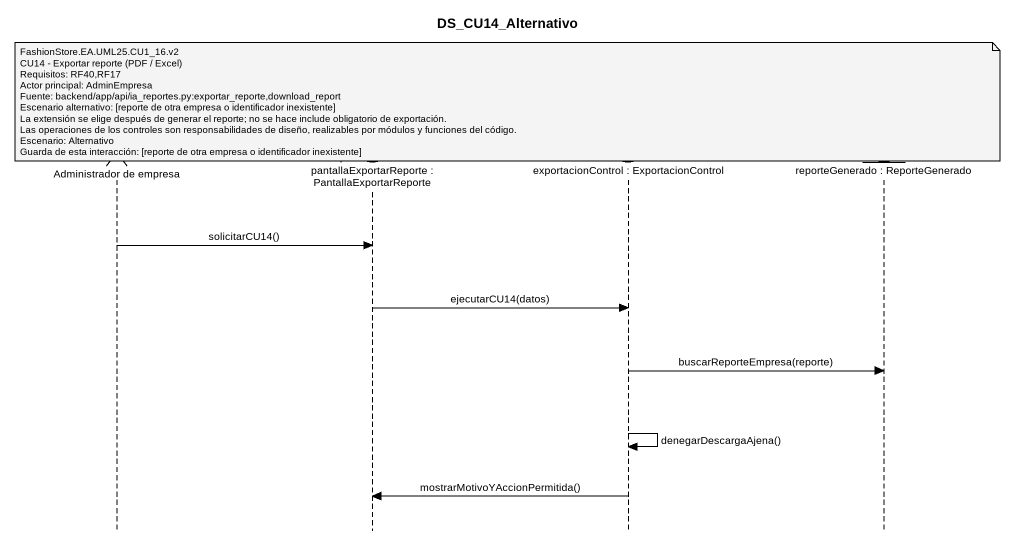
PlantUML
@startuml
title DS_CU14_Alternativo
hide footbox
actor "Administrador de empresa" as Administrador_de_empresa
boundary "pantallaExportarReporte : PantallaExportarReporte" as pantallaExportarReporte #F5FFE1
control "exportacionControl : ExportacionControl" as exportacionControl #E4FFF0
entity "reporteGenerado : ReporteGenerado" as reporteGenerado #E8F4FB

note over exportacionControl
  FashionStore.EA.UML25.CU1_16.v2
  CU14 - Exportar reporte (PDF / Excel)
  Requisitos: RF40,RF17
  Actor principal: AdminEmpresa
  Fuente: backend/app/api/ia_reportes.py:exportar_reporte,download_report
  Escenario alternativo: [reporte de otra empresa o identificador inexistente]
  La extensión se elige después de generar el reporte; no se hace include obligatorio de exportación.
  Las operaciones de los controles son responsabilidades de diseño, realizables por módulos y funciones del código.
  Escenario: Alternativo
  Guarda de esta interacción: [reporte de otra empresa o identificador inexistente]
end note
Administrador_de_empresa -> pantallaExportarReporte : solicitarCU14()
pantallaExportarReporte -> exportacionControl : ejecutarCU14(datos)
exportacionControl -> reporteGenerado : buscarReporteEmpresa(reporte)
exportacionControl -> exportacionControl : denegarDescargaAjena()
exportacionControl -> pantallaExportarReporte : mostrarMotivoYAccionPermitida()
@enduml
